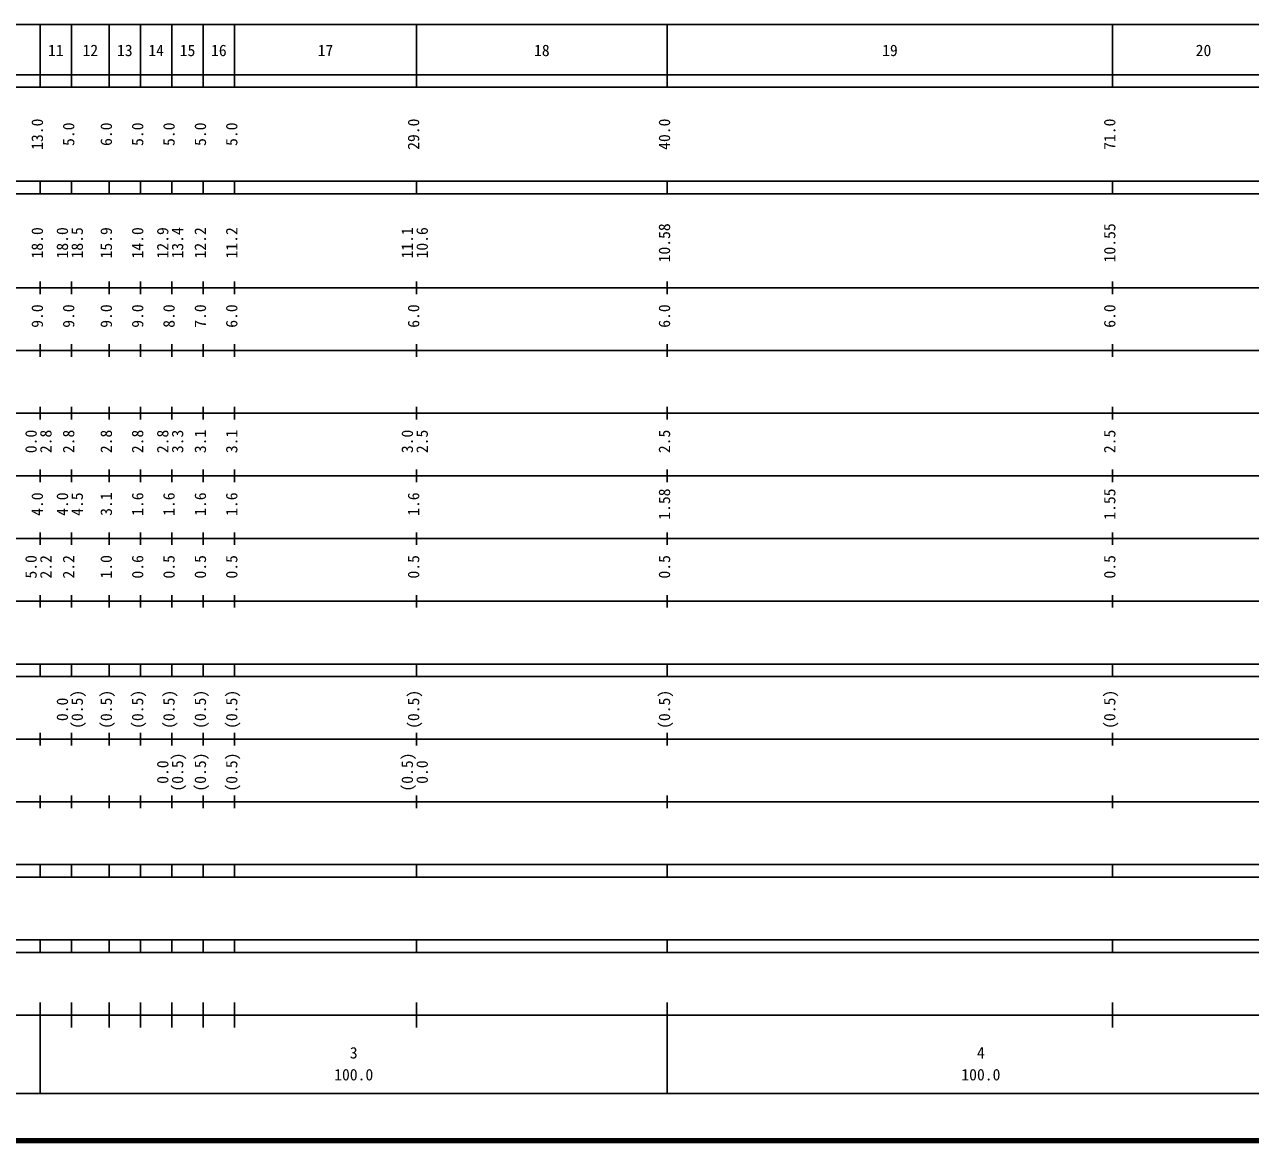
# Model space of a CAD drawing. Units: millimetres on the paper, enlarged 1000 times. Extents: x 40000 to 680000, y 20000 to 380000.
# Drawn here: x 265510 to 460989, y 20000 to 198000 of the extents above; entities that cross this region are included whole.
import ezdxf
from ezdxf.enums import TextEntityAlignment as Align

# ---------------------------------------------------------------- set-up
doc = ezdxf.new("R2010")
doc.units = ezdxf.units.MM
doc.header["$LTSCALE"] = 1000
doc.layers.add('M-TTL', color=2, linetype='Continuous', lineweight=140)
doc.layers.add('M-TTL-BAND', color=7, linetype='Continuous', lineweight=25)
doc.styles.add('ＭＳ ゴシック', font='')
doc.styles.get('ＭＳ ゴシック').set_extended_font_data('MS Gothic')

msp = doc.modelspace()

# ---------------------------------------------------------------- linework, layer by layer
at = {"layer": 'M-TTL'}
msp.add_line((40000, 20000), (680000, 20000), dxfattribs=at)
at = {"layer": 'M-TTL-BAND'}
for p, q in [((68000, 198000), (579000, 198000)), ((268000, 188000), (268000, 198000)), ((273000, 188000), (273000, 198000)), ((279000, 188000), (279000, 198000)), ((284000, 188000), (284000, 198000)), ((289000, 188000), (289000, 198000)), ((294000, 188000), (294000, 198000)), ((299000, 188000), (299000, 198000)), ((328000, 188000), (328000, 198000)), ((368000, 188000), (368000, 198000)), ((439000, 188000), (439000, 198000)), ((40000, 190000), (579000, 190000)), ((40000, 188000), (579000, 188000)), ((40000, 173000), (579000, 173000)), ((268000, 171000), (268000, 173000)), ((273000, 171000), (273000, 173000)), ((279000, 171000), (279000, 173000)), ((284000, 171000), (284000, 173000)), ((289000, 171000), (289000, 173000)), ((294000, 171000), (294000, 173000)), ((299000, 171000), (299000, 173000)), ((328000, 171000), (328000, 173000)), ((368000, 171000), (368000, 173000)), ((439000, 171000), (439000, 173000)), ((40000, 171000), (579000, 171000)), ((268000, 155000), (268000, 157000)), ((273000, 155000), (273000, 157000)), ((279000, 155000), (279000, 157000)), ((284000, 155000), (284000, 157000)), ((289000, 155000), (289000, 157000)), ((294000, 155000), (294000, 157000)), ((299000, 155000), (299000, 157000)), ((328000, 155000), (328000, 157000)), ((368000, 155000), (368000, 157000)), ((439000, 155000), (439000, 157000)), ((40000, 156000), (579000, 156000)), ((268000, 145000), (268000, 147000)), ((273000, 145000), (273000, 147000)), ((279000, 145000), (279000, 147000)), ((284000, 145000), (284000, 147000)), ((289000, 145000), (289000, 147000)), ((294000, 145000), (294000, 147000)), ((299000, 145000), (299000, 147000)), ((328000, 145000), (328000, 147000)), ((368000, 145000), (368000, 147000)), ((439000, 145000), (439000, 147000)), ((46000, 146000), (579000, 146000)), ((268000, 135000), (268000, 137000)), ((273000, 135000), (273000, 137000)), ((279000, 135000), (279000, 137000)), ((284000, 135000), (284000, 137000)), ((289000, 135000), (289000, 137000)), ((294000, 135000), (294000, 137000)), ((299000, 135000), (299000, 137000)), ((328000, 135000), (328000, 137000)), ((368000, 135000), (368000, 137000)), ((439000, 135000), (439000, 137000)), ((52000, 136000), (579000, 136000)), ((46000, 126000), (579000, 126000)), ((268000, 125000), (268000, 127000)), ((273000, 125000), (273000, 127000)), ((279000, 125000), (279000, 127000)), ((284000, 125000), (284000, 127000)), ((289000, 125000), (289000, 127000)), ((294000, 125000), (294000, 127000)), ((299000, 125000), (299000, 127000)), ((328000, 125000), (328000, 127000)), ((368000, 125000), (368000, 127000)), ((439000, 125000), (439000, 127000)), ((52000, 116000), (579000, 116000)), ((268000, 115000), (268000, 117000)), ((273000, 115000), (273000, 117000)), ((279000, 115000), (279000, 117000)), ((284000, 115000), (284000, 117000)), ((289000, 115000), (289000, 117000)), ((294000, 115000), (294000, 117000)), ((299000, 115000), (299000, 117000)), ((328000, 115000), (328000, 117000)), ((368000, 115000), (368000, 117000)), ((439000, 115000), (439000, 117000)), ((46000, 106000), (579000, 106000)), ((268000, 105000), (268000, 107000)), ((273000, 105000), (273000, 107000)), ((279000, 105000), (279000, 107000)), ((284000, 105000), (284000, 107000)), ((289000, 105000), (289000, 107000)), ((294000, 105000), (294000, 107000)), ((299000, 105000), (299000, 107000)), ((328000, 105000), (328000, 107000)), ((368000, 105000), (368000, 107000)), ((439000, 105000), (439000, 107000)), ((40000, 96000), (579000, 96000)), ((268000, 94000), (268000, 96000)), ((273000, 94000), (273000, 96000)), ((279000, 94000), (279000, 96000)), ((284000, 94000), (284000, 96000)), ((289000, 94000), (289000, 96000)), ((294000, 94000), (294000, 96000)), ((299000, 94000), (299000, 96000)), ((328000, 94000), (328000, 96000)), ((368000, 94000), (368000, 96000)), ((439000, 94000), (439000, 96000)), ((40000, 94000), (579000, 94000)), ((268000, 83000), (268000, 85000)), ((273000, 83000), (273000, 85000)), ((279000, 83000), (279000, 85000)), ((284000, 83000), (284000, 85000)), ((289000, 83000), (289000, 85000)), ((294000, 83000), (294000, 85000)), ((299000, 83000), (299000, 85000)), ((328000, 83000), (328000, 85000)), ((368000, 83000), (368000, 85000)), ((439000, 83000), (439000, 85000)), ((49000, 84000), (579000, 84000)), ((268000, 73000), (268000, 75000)), ((273000, 73000), (273000, 75000)), ((279000, 73000), (279000, 75000)), ((284000, 73000), (284000, 75000)), ((289000, 73000), (289000, 75000)), ((294000, 73000), (294000, 75000)), ((299000, 73000), (299000, 75000)), ((328000, 73000), (328000, 75000)), ((368000, 73000), (368000, 75000)), ((439000, 73000), (439000, 75000)), ((40000, 74000), (579000, 74000)), ((40000, 64000), (579000, 64000)), ((268000, 62000), (268000, 64000)), ((273000, 62000), (273000, 64000)), ((279000, 62000), (279000, 64000)), ((284000, 62000), (284000, 64000)), ((289000, 62000), (289000, 64000)), ((294000, 62000), (294000, 64000)), ((299000, 62000), (299000, 64000)), ((328000, 62000), (328000, 64000)), ((368000, 62000), (368000, 64000)), ((439000, 62000), (439000, 64000)), ((40000, 62000), (579000, 62000)), ((40000, 52000), (579000, 52000)), ((268000, 50000), (268000, 52000)), ((273000, 50000), (273000, 52000)), ((279000, 50000), (279000, 52000)), ((284000, 50000), (284000, 52000)), ((289000, 50000), (289000, 52000)), ((294000, 50000), (294000, 52000)), ((299000, 50000), (299000, 52000)), ((328000, 50000), (328000, 52000)), ((368000, 50000), (368000, 52000)), ((439000, 50000), (439000, 52000)), ((40000, 50000), (579000, 50000)), ((268000, 27500), (268000, 42000)), ((273000, 38000), (273000, 42000)), ((279000, 38000), (279000, 42000)), ((284000, 38000), (284000, 42000)), ((289000, 38000), (289000, 42000)), ((294000, 38000), (294000, 42000)), ((299000, 38000), (299000, 42000)), ((328000, 38000), (328000, 42000)), ((368000, 27500), (368000, 42000)), ((439000, 38000), (439000, 42000)), ((40000, 40000), (579000, 40000)), ((68000, 27500), (579000, 27500))]:
    msp.add_line(p, q, dxfattribs=at)

# ---------------------------------------------------------------- texts
at = {"layer": 'M-TTL-BAND', "style": 'ＭＳ ゴシック'}
for s, p in [('11', (270500, 192405)), ('12', (276000, 192405)), ('13', (281500, 192405)), ('14', (286500, 192405)), ('15', (291500, 192405)), ('16', (296500, 192405)), ('17', (313500, 192405)), ('18', (348000, 192405)), ('19', (403500, 192405)), ('20', (453500, 192405)), ('3', (318000, 32523)), ('4', (418000, 32523)), ('100.0', (318000, 29033)), ('100.0', (418000, 29033))]:
    msp.add_text(s, height=1833, dxfattribs=at).set_placement(p, align=Align.BOTTOM_CENTER)
for s, p in [('13.0', (269000, 180500)), ('5.0', (274000, 180500)), ('6.0', (280000, 180500)), ('5.0', (285000, 180500)), ('5.0', (290000, 180500)), ('5.0', (295000, 180500)), ('5.0', (300000, 180500)), ('29.0', (329000, 180500)), ('40.0', (369000, 180500)), ('71.0', (440000, 180500)), ('10.58', (369000, 163174)), ('18.0', (269000, 163174)), ('18.0', (273000, 163174)), ('18.5', (275370, 163174)), ('15.9', (280000, 163174)), ('14.0', (285000, 163174)), ('12.9', (289000, 163174)), ('13.4', (291370, 163174)), ('12.2', (295000, 163174)), ('11.2', (300000, 163174)), ('11.1', (328000, 163174)), ('10.6', (330370, 163174)), ('10.55', (440000, 163174)), ('9.0', (269000, 151500)), ('9.0', (274000, 151500)), ('9.0', (280000, 151500)), ('9.0', (285000, 151500)), ('8.0', (290000, 151500)), ('7.0', (295000, 151500)), ('6.0', (300000, 151500)), ('6.0', (329000, 151500)), ('6.0', (369000, 151500)), ('6.0', (440000, 151500)), ('0.0', (268000, 131500)), ('2.8', (270370, 131500)), ('2.8', (274000, 131500)), ('2.8', (280000, 131500)), ('2.8', (285000, 131500)), ('2.8', (289000, 131500)), ('3.3', (291370, 131500)), ('3.1', (295000, 131500)), ('3.1', (300000, 131500)), ('3.0', (328000, 131500)), ('2.5', (330370, 131500)), ('2.5', (369000, 131500)), ('2.5', (440000, 131500)), ('4.0', (269000, 121500)), ('4.0', (273000, 121500)), ('4.5', (275370, 121500)), ('3.1', (280000, 121500)), ('1.6', (285000, 121500)), ('1.6', (290000, 121500)), ('1.6', (295000, 121500)), ('1.6', (300000, 121500)), ('1.6', (329000, 121500)), ('1.58', (369000, 121500)), ('1.55', (440000, 121500)), ('5.0', (268000, 111500)), ('2.2', (270370, 111500)), ('2.2', (274000, 111500)), ('1.0', (280000, 111500)), ('0.6', (285000, 111500)), ('0.5', (290000, 111500)), ('0.5', (295000, 111500)), ('0.5', (300000, 111500)), ('0.5', (329000, 111500)), ('0.5', (369000, 111500)), ('0.5', (440000, 111500)), ('0.0', (273000, 88764)), ('(0.5)', (275370, 88764)), ('(0.5)', (280000, 88764)), ('(0.5)', (285000, 88764)), ('(0.5)', (290000, 88764)), ('(0.5)', (295000, 88764)), ('(0.5)', (300000, 88764)), ('(0.5)', (329000, 88764)), ('(0.5)', (369000, 88764)), ('(0.5)', (440000, 88764)), ('0.0', (289000, 78764)), ('(0.5)', (291370, 78764)), ('(0.5)', (295000, 78764)), ('(0.5)', (300000, 78764)), ('(0.5)', (328000, 78764)), ('0.0', (330370, 78764))]:
    msp.add_text(s, height=1833, rotation=90, dxfattribs=at).set_placement(p, align=Align.BOTTOM_CENTER)

doc.saveas('drawing.dxf')
